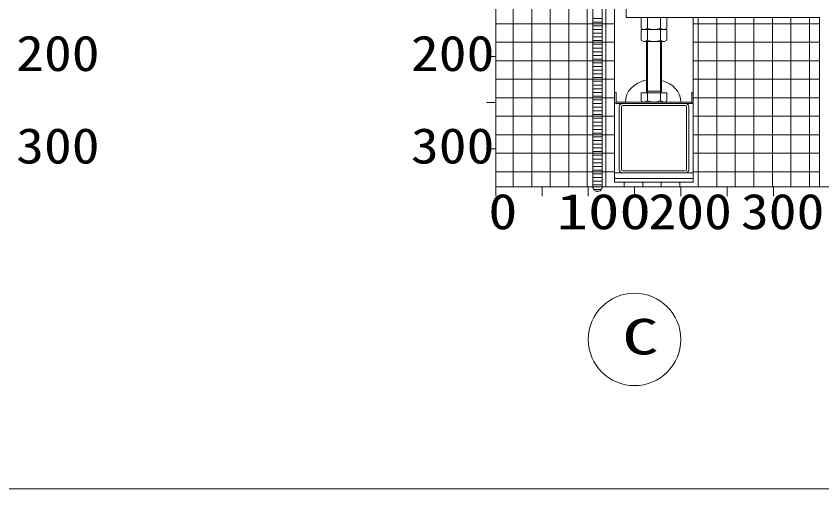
# Model space of a CAD drawing. Units: millimetres on the paper. Extents: x -305 to 305, y -152 to 152.
# Drawn here: x -148.88 to -105.34, y -59.65 to -34.09 of the extents above; entities that cross this region are included whole.
import ezdxf
from ezdxf.enums import TextEntityAlignment as Align

# ---------------------------------------------------------------- set-up
doc = ezdxf.new("R2010")
doc.units = ezdxf.units.MM
doc.layers.add('0-0_PV', color=7, linetype='Continuous', lineweight=9)
doc.styles.add('ＭＳ ゴシック', font='')
doc.styles.get('ＭＳ ゴシック').set_extended_font_data('MS Gothic')

msp = doc.modelspace()

# ---------------------------------------------------------------- linework, layer by layer
at = {"layer": '0-0_PV'}
for p, q in [((-122.963, -3.313), (-122.963, -43.313)), ((-122.017, -43.313), (-122.017, -6.686)), ((-121.017, -43.313), (-121.017, -7.7)), ((-120.017, -43.313), (-120.017, -8.992)), ((-119.017, -43.313), (-119.017, -11.264)), ((-118.017, -43.313), (-118.017, -18.05)), ((-117.017, -43.313), (-117.017, -24.652)), ((-116.538, -30.263), (-116.538, -38.213)), ((-115.913, -31.663), (-115.913, -34.163)), ((-117.213, -34.213), (-117.713, -34.213)), ((-115.913, -34.163), (-105.463, -34.163)), ((-115.106, -34.163), (-115.106, -34.745)), ((-114.759, -34.163), (-114.759, -34.745)), ((-114.066, -34.163), (-114.066, -34.745)), ((-113.72, -34.163), (-113.72, -34.745)), ((-112.017, -43.313), (-112.017, -34.163)), ((-111.017, -43.313), (-111.017, -34.163)), ((-110.017, -43.313), (-110.017, -34.163)), ((-109.017, -43.313), (-109.017, -34.163)), ((-108.017, -43.313), (-108.017, -34.163)), ((-107.017, -43.313), (-107.017, -34.163)), ((-106.017, -43.313), (-106.017, -34.163)), ((-122.963, -34.498), (-116.538, -34.498)), ((-117.213, -34.413), (-117.713, -34.413)), ((-117.213, -34.613), (-117.713, -34.613)), ((-117.213, -34.813), (-117.713, -34.813)), ((-114.988, -34.813), (-115.106, -34.745)), ((-115.106, -34.813), (-115.106, -35.395)), ((-115.106, -34.813), (-113.72, -34.813)), ((-114.759, -34.813), (-114.759, -35.395)), ((-114.066, -34.813), (-114.066, -35.395)), ((-113.72, -34.745), (-113.838, -34.813)), ((-113.72, -34.813), (-113.72, -35.395)), ((-112.288, -34.498), (-105.463, -34.498)), ((-117.213, -35.013), (-117.713, -35.013)), ((-117.213, -35.213), (-117.713, -35.213)), ((-112.288, -35.149), (-112.288, -38.213)), ((-122.963, -35.498), (-116.538, -35.498)), ((-117.213, -35.413), (-117.713, -35.413)), ((-117.213, -35.613), (-117.713, -35.613)), ((-115.106, -35.395), (-114.988, -35.463)), ((-113.838, -35.463), (-114.988, -35.463)), ((-114.813, -38.233), (-114.813, -35.463)), ((-114.758, -38.138), (-114.758, -35.463)), ((-114.068, -35.463), (-114.068, -38.138)), ((-114.013, -35.463), (-114.013, -38.233)), ((-113.838, -35.463), (-113.72, -35.395)), ((-112.288, -35.498), (-105.463, -35.498)), ((-117.213, -35.813), (-117.713, -35.813)), ((-117.213, -36.013), (-117.713, -36.013)), ((-123.463, -36.263), (-122.963, -36.263)), ((-122.963, -36.498), (-116.538, -36.498)), ((-117.213, -36.213), (-117.713, -36.213)), ((-117.213, -36.413), (-117.713, -36.413)), ((-112.288, -36.498), (-105.463, -36.498)), ((-117.213, -36.613), (-117.713, -36.613)), ((-117.213, -36.813), (-117.713, -36.813)), ((-117.213, -37.013), (-117.713, -37.013)), ((-117.213, -37.213), (-117.713, -37.213)), ((-117.213, -37.413), (-117.713, -37.413)), ((-122.963, -37.498), (-116.538, -37.498)), ((-117.213, -37.613), (-117.713, -37.613)), ((-117.213, -37.813), (-117.713, -37.813)), ((-112.288, -37.498), (-105.463, -37.498)), ((-117.213, -38.013), (-117.713, -38.013)), ((-117.213, -38.213), (-117.713, -38.213)), ((-116.538, -38.213), (-116.538, -38.693)), ((-116.458, -38.213), (-116.538, -38.213)), ((-116.458, -38.213), (-116.458, -38.693)), ((-115.106, -38.665), (-115.106, -38.233)), ((-115.106, -38.233), (-113.72, -38.233)), ((-114.813, -38.233), (-114.758, -38.138)), ((-114.813, -38.138), (-114.013, -38.138)), ((-114.759, -38.665), (-114.759, -38.233)), ((-114.013, -38.233), (-114.068, -38.138)), ((-114.066, -38.665), (-114.066, -38.233)), ((-113.72, -38.665), (-113.72, -38.233)), ((-112.368, -38.213), (-112.368, -38.693)), ((-112.288, -38.213), (-112.368, -38.213)), ((-112.288, -38.213), (-112.288, -38.693)), ((-122.963, -38.498), (-116.538, -38.498)), ((-117.213, -38.413), (-117.713, -38.413)), ((-117.213, -38.613), (-117.713, -38.613)), ((-112.408, -38.733), (-116.418, -38.733)), ((-114.988, -38.733), (-115.106, -38.665)), ((-114.988, -38.733), (-113.838, -38.733)), ((-113.72, -38.665), (-113.838, -38.733)), ((-112.288, -38.498), (-105.463, -38.498)), ((-123.463, -38.763), (-122.963, -38.763)), ((-117.213, -38.813), (-117.713, -38.813)), ((-117.213, -39.013), (-117.713, -39.013)), ((-116.538, -38.813), (-116.538, -43.063)), ((-112.408, -38.813), (-116.418, -38.813)), ((-116.288, -38.985), (-116.288, -42.39)), ((-116.173, -38.985), (-116.173, -42.39)), ((-112.71, -38.928), (-116.115, -38.928)), ((-112.653, -38.985), (-112.653, -42.39)), ((-112.538, -38.985), (-112.538, -42.39)), ((-112.288, -38.813), (-112.288, -43.063)), ((-122.963, -39.498), (-116.538, -39.498)), ((-117.213, -39.213), (-117.713, -39.213)), ((-117.213, -39.413), (-117.713, -39.413)), ((-117.213, -39.613), (-117.713, -39.613)), ((-112.288, -39.498), (-105.463, -39.498)), ((-117.213, -39.813), (-117.713, -39.813)), ((-117.213, -40.013), (-117.713, -40.013)), ((-117.213, -40.213), (-117.713, -40.213)), ((-117.213, -40.413), (-117.713, -40.413)), ((-122.963, -40.498), (-116.538, -40.498)), ((-117.213, -40.613), (-117.713, -40.613)), ((-117.213, -40.813), (-117.713, -40.813)), ((-112.288, -40.498), (-105.463, -40.498)), ((-123.463, -41.263), (-122.963, -41.263)), ((-117.213, -41.013), (-117.713, -41.013)), ((-117.213, -41.213), (-117.713, -41.213)), ((-122.963, -41.498), (-116.538, -41.498)), ((-117.213, -41.413), (-117.713, -41.413)), ((-117.213, -41.613), (-117.713, -41.613)), ((-112.288, -41.498), (-105.463, -41.498)), ((-117.213, -41.813), (-117.713, -41.813)), ((-117.213, -42.013), (-117.713, -42.013)), ((-117.213, -42.213), (-117.713, -42.213)), ((-122.963, -42.498), (-116.538, -42.498)), ((-117.213, -42.413), (-117.713, -42.413)), ((-117.213, -42.613), (-117.713, -42.613)), ((-112.288, -42.563), (-116.538, -42.563)), ((-112.71, -42.448), (-116.115, -42.448)), ((-112.288, -42.498), (-105.463, -42.498)), ((-117.213, -42.813), (-117.713, -42.813)), ((-117.213, -43.013), (-117.713, -43.013)), ((-112.288, -42.863), (-116.538, -42.863)), ((-112.288, -43.063), (-116.538, -43.063)), ((-116.017, -43.313), (-116.017, -43.063)), ((-115.017, -43.313), (-115.017, -43.063)), ((-114.017, -43.313), (-114.017, -43.063)), ((-113.017, -43.313), (-113.017, -43.063)), ((-122.963, -43.313), (-122.963, -43.813)), ((-122.963, -43.313), (-97.963, -43.313)), ((-120.463, -43.313), (-120.463, -43.813)), ((-117.963, -43.313), (-117.963, -43.813)), ((-117.213, -43.213), (-117.713, -43.213)), ((-117.263, -43.462), (-117.663, -43.462)), ((-115.463, -43.313), (-115.463, -43.813)), ((-112.963, -43.313), (-112.963, -43.813)), ((-110.463, -43.313), (-110.463, -43.813)), ((-107.963, -43.313), (-107.963, -43.813)), ((-262.482, -59.645), (-17.482, -59.645))]:
    msp.add_line(p, q, dxfattribs=at)
for points in [[(-120.665, -8.057), (-122.963, -5.728), (-122.963, -43.313)], [(-122.963, -43.313), (-105.463, -43.313), (-105.463, -34.163), (-112.288, -34.163), (-112.288, -43.063), (-116.538, -43.063), (-116.538, -28.963), (-113.435, -28.963)]]:
    msp.add_lwpolyline(points, dxfattribs=at)
for points in [[(-117.713, -30.313), (-117.713, -43.313), (-117.213, -43.313), (-117.213, -30.313)], [(-117.463, -43.313), (-117.713, -43.313), (-117.711, -43.344), (-117.705, -43.375), (-117.695, -43.405), (-117.682, -43.433), (-117.665, -43.46), (-117.645, -43.484), (-117.622, -43.506), (-117.597, -43.524), (-117.569, -43.539), (-117.54, -43.551), (-117.51, -43.559), (-117.478, -43.562), (-117.447, -43.562), (-117.416, -43.559), (-117.385, -43.551), (-117.356, -43.539), (-117.329, -43.524), (-117.303, -43.506), (-117.28, -43.484), (-117.26, -43.46), (-117.244, -43.433), (-117.23, -43.405), (-117.221, -43.375), (-117.215, -43.344), (-117.213, -43.313)]]:
    msp.add_lwpolyline(points, close=True, dxfattribs=at)
msp.add_circle((-115.463, -51.563), 2.5, dxfattribs=at)
for centre, radius, start, end in [((-114.997, -34.363), 0.45, 271.2052, 301.9385), ((-114.413, -33.897), 0.916, 247.7809, 292.2191), ((-113.828, -34.363), 0.45, 238.0615, 268.7948), ((-114.997, -35.013), 0.45, 271.2052, 301.9385), ((-114.413, -34.547), 0.916, 247.7809, 292.2191), ((-113.828, -35.013), 0.45, 238.0615, 268.7948), ((-116.418, -38.693), 0.12, 180, 270), ((-116.418, -38.693), 0.04, 180, 270), ((-114.997, -38.283), 0.45, 271.2052, 301.9385), ((-114.413, -37.817), 0.916, 247.7809, 292.2191), ((-113.828, -38.283), 0.45, 238.0615, 268.7948), ((-112.408, -38.693), 0.04, 270, 0), ((-112.408, -38.693), 0.12, 270, 0), ((-116.115, -38.985), 0.172, 90, 180), ((-116.115, -38.985), 0.0575, 90, 180), ((-112.71, -38.985), 0.172, 0, 90), ((-112.71, -38.985), 0.0575, 0, 90), ((-116.115, -42.39), 0.172, 180, 270), ((-116.115, -42.39), 0.0575, 180, 270), ((-112.71, -42.39), 0.0575, 270, 0), ((-112.71, -42.39), 0.172, 270, 0)]:
    msp.add_arc(centre, radius, start, end, dxfattribs=at)
for start_param, end_param in [(1.80778, 3.157969), (6.266809, 7.550795)]:
    msp.add_ellipse((-114.461, -38.713), major_axis=(1.5, 0), ratio=0.800001, start_param=start_param, end_param=end_param, dxfattribs=at)

# ---------------------------------------------------------------- texts
at = {"layer": '0-0_PV', "style": 'ＭＳ ゴシック'}
for s, width, p in [('200', 1.15, (-148.879, -37.633)), ('200', 1.15, (-127.546, -37.633)), ('300', 1.15, (-148.879, -42.633)), ('300', 1.15, (-127.546, -42.633)), ('0', 1.2, (-123.363, -46.183)), ('100', 1.3, (-119.677, -46.183)), ('200', 1.15, (-114.713, -46.183)), ('300', 1.15, (-109.713, -46.183)), ('C', 1.5, (-116.129, -52.954))]:
    msp.add_text(s, height=1.921, dxfattribs=dict(at, width=width)).set_placement(p, align=Align.BOTTOM_LEFT)

doc.saveas('drawing.dxf')
